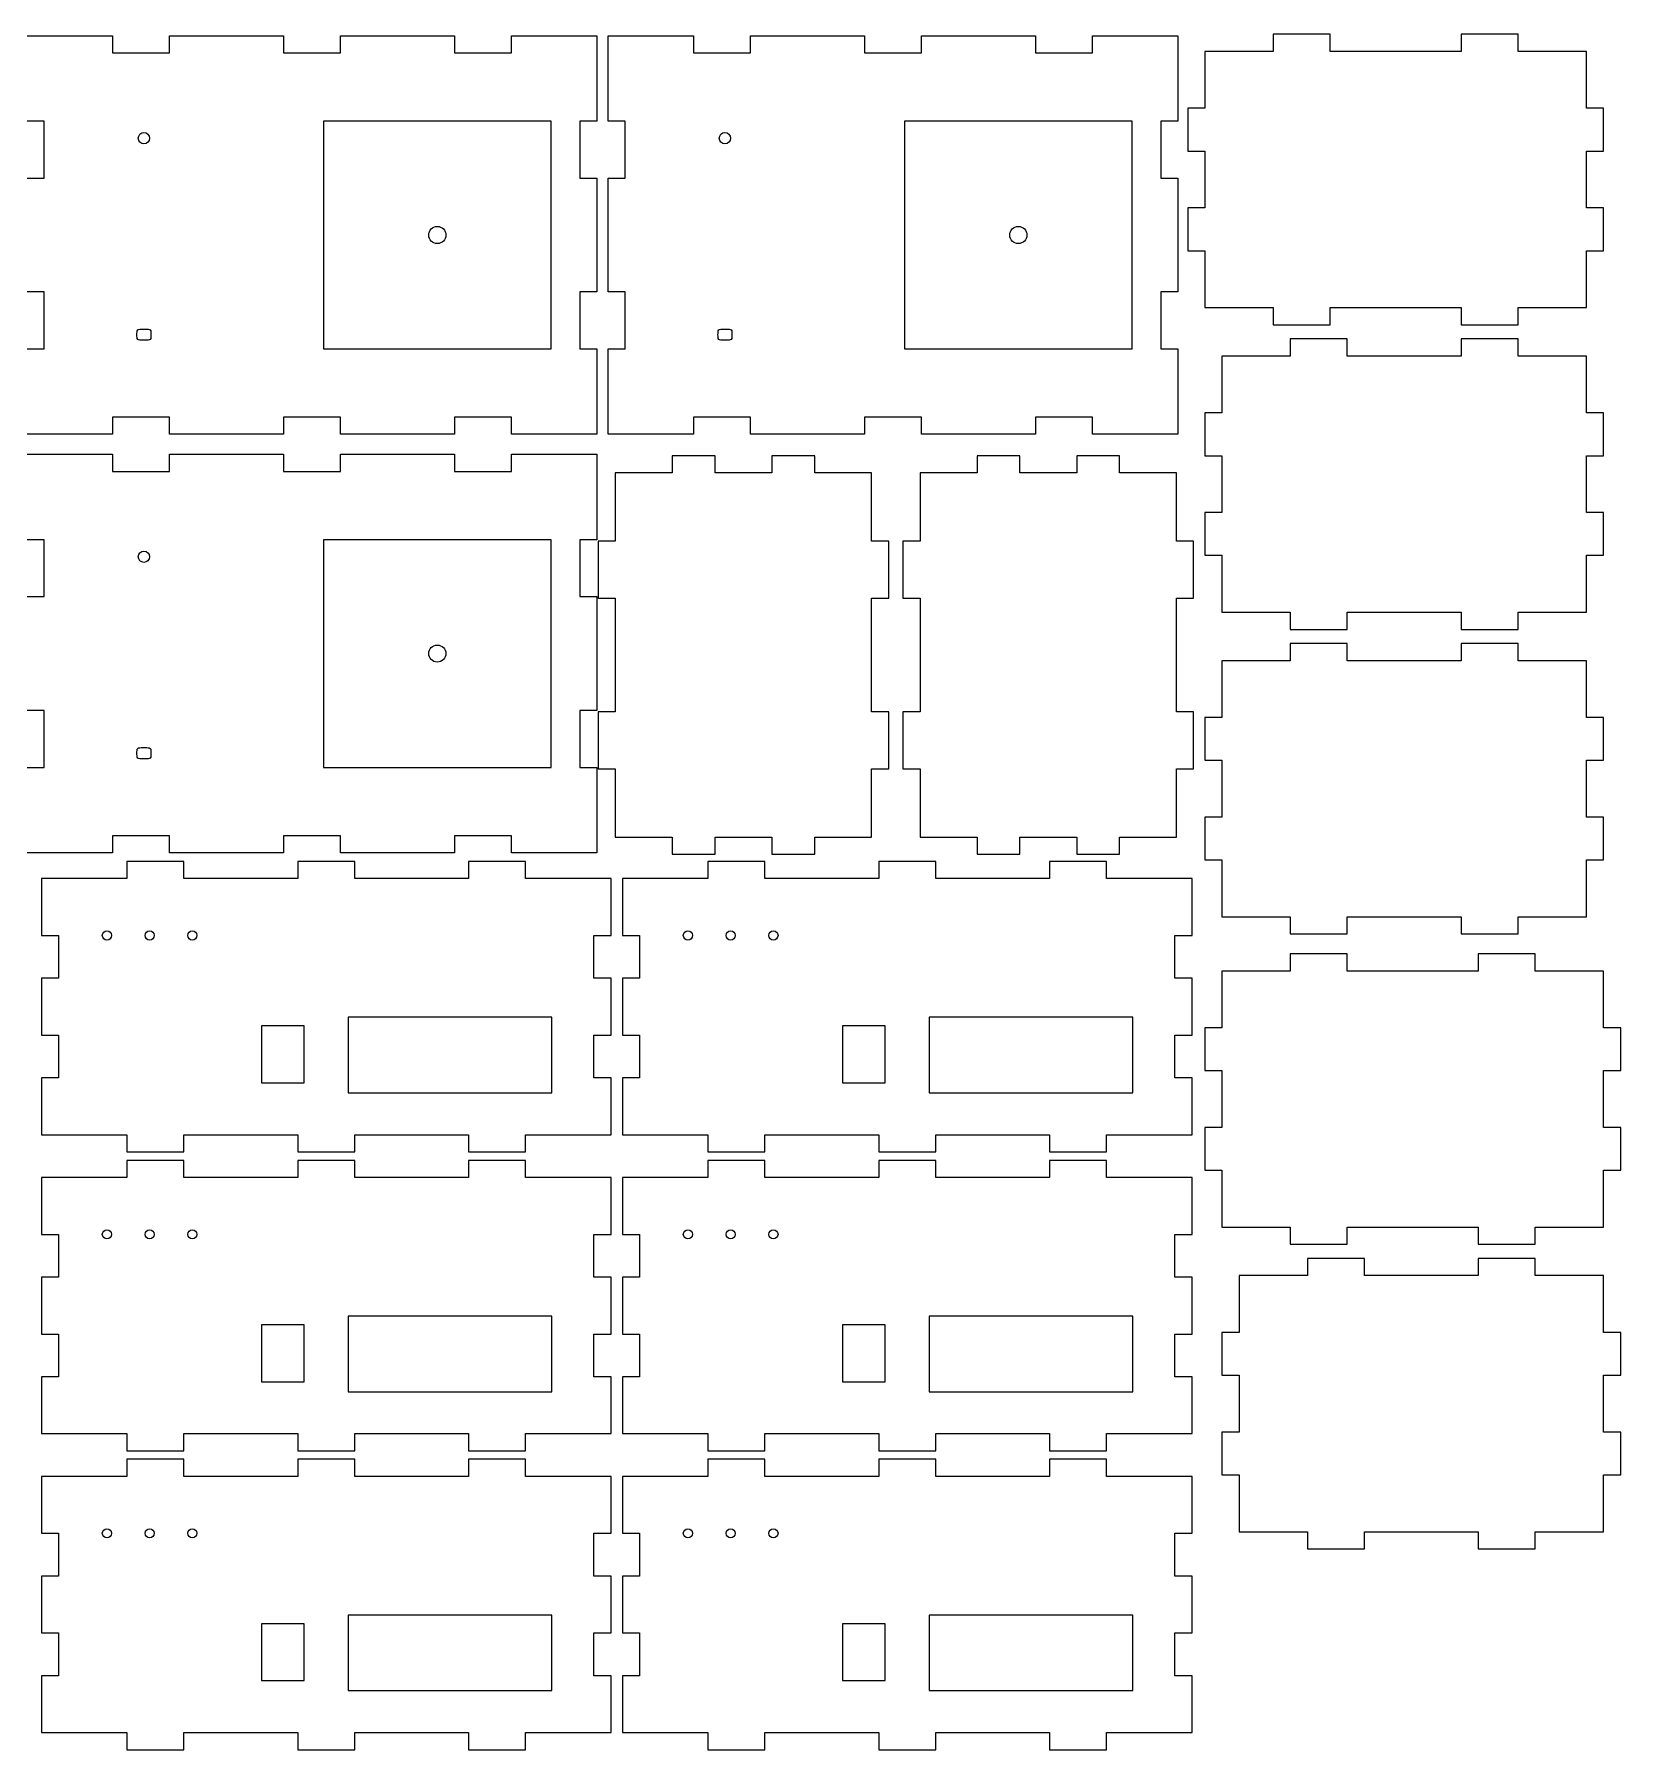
# Model space of a CAD drawing. Header units: millimetres. Extents: x -2315 to 326, y -226 to 400.
# Drawn here: x -1904 to -1346, y -225 to 378 of the extents above; entities that cross this region are included whole.
import ezdxf

# ---------------------------------------------------------------- set-up
doc = ezdxf.new("R2010")
doc.units = ezdxf.units.MM
for name, color, linetype, true_color in [('Default', 18, 'Continuous', 0x000000), ('Layer 01', 12, 'Continuous', 0xc80000), ('Layer 04', 96, 'Continuous', 0x007f00)]:
    doc.layers.add(name, color=color, linetype=linetype, true_color=true_color)

msp = doc.modelspace()

# ---------------------------------------------------------------- linework, layer by layer
at = {"layer": 'Default'}
for points in [[(-1707, 21), (-1707, 26)], [(-1503, 21), (-1503, 26)], [(-1707, -84), (-1707, -79)], [(-1503, -84), (-1503, -79)], [(-1707, -189), (-1707, -184)], [(-1503, -189), (-1503, -184)]]:
    msp.add_lwpolyline(points, dxfattribs=at)
at = {"layer": 'Layer 01'}
for points in [[(-1906, 377), (-1876, 377), (-1876, 371), (-1856, 371), (-1856, 377), (-1816, 377), (-1816, 371), (-1796, 371), (-1796, 377), (-1756, 377), (-1756, 371), (-1736, 371), (-1736, 377), (-1706, 377), (-1706, 347), (-1712, 347), (-1712, 327), (-1706, 327), (-1706, 287), (-1712, 287), (-1712, 267), (-1706, 267), (-1706, 237), (-1736, 237), (-1736, 243), (-1756, 243), (-1756, 237), (-1796, 237), (-1796, 243), (-1816, 243), (-1816, 237), (-1856, 237), (-1856, 243), (-1876, 243), (-1876, 237), (-1906, 237)], [(-1906, 327), (-1900, 327), (-1900, 347), (-1906, 347)], [(-1906, 267), (-1900, 267), (-1900, 287), (-1906, 287)], [(-1906, 230), (-1876, 230), (-1876, 224), (-1856, 224), (-1856, 230), (-1816, 230), (-1816, 224), (-1796, 224), (-1796, 230), (-1756, 230), (-1756, 224), (-1736, 224), (-1736, 230), (-1706, 230), (-1706, 200), (-1712, 200), (-1712, 180), (-1706, 180), (-1706, 140), (-1712, 140), (-1712, 120), (-1706, 120), (-1706, 90), (-1736, 90), (-1736, 96), (-1756, 96), (-1756, 90), (-1796, 90), (-1796, 96), (-1816, 96), (-1816, 90), (-1856, 90), (-1856, 96), (-1876, 96), (-1876, 90), (-1906, 90)], [(-1906, 180), (-1900, 180), (-1900, 200), (-1906, 200)], [(-1906, 120), (-1900, 120), (-1900, 140), (-1906, 140)]]:
    msp.add_lwpolyline(points, dxfattribs=at)
for points in [[(-1672, 377), (-1672, 371), (-1652, 371), (-1652, 377), (-1612, 377), (-1612, 371), (-1592, 371), (-1592, 377), (-1552, 377), (-1552, 371), (-1532, 371), (-1532, 377), (-1502, 377), (-1502, 347), (-1508, 347), (-1508, 327), (-1502, 327), (-1502, 287), (-1508, 287), (-1508, 267), (-1502, 267), (-1502, 237), (-1532, 237), (-1532, 243), (-1552, 243), (-1552, 237), (-1592, 237), (-1592, 243), (-1612, 243), (-1612, 237), (-1652, 237), (-1652, 243), (-1672, 243), (-1672, 237), (-1702, 237), (-1702, 267), (-1696, 267), (-1696, 287), (-1702, 287), (-1702, 327), (-1696, 327), (-1696, 347), (-1702, 347), (-1702, 377)], [(-1358.5, 351.5), (-1358.5, 371.5), (-1382.5, 371.5), (-1382.5, 377.5), (-1402.5, 377.5), (-1402.5, 371.5), (-1448.5, 371.5), (-1448.5, 377.5), (-1468.5, 377.5), (-1468.5, 371.5), (-1492.5, 371.5), (-1492.5, 351.5), (-1498.5, 351.5), (-1498.5, 336.5), (-1492.5, 336.5), (-1492.5, 316.5), (-1498.5, 316.5), (-1498.5, 301.5), (-1492.5, 301.5), (-1492.5, 281.5), (-1468.5, 281.5), (-1468.5, 275.5), (-1448.5, 275.5), (-1448.5, 281.5), (-1402.5, 281.5), (-1402.5, 275.5), (-1382.5, 275.5), (-1382.5, 281.5), (-1358.5, 281.5), (-1358.5, 301.5), (-1352.5, 301.5), (-1352.5, 316.5), (-1358.5, 316.5), (-1358.5, 336.5), (-1352.5, 336.5), (-1352.5, 351.5)], [(-1358.5, 244.5), (-1358.5, 264.5), (-1382.5, 264.5), (-1382.5, 270.5), (-1402.5, 270.5), (-1402.5, 264.5), (-1442.5, 264.5), (-1442.5, 270.5), (-1462.5, 270.5), (-1462.5, 264.5), (-1486.5, 264.5), (-1486.5, 244.5), (-1492.5, 244.5), (-1492.5, 229.5), (-1486.5, 229.5), (-1486.5, 209.5), (-1492.5, 209.5), (-1492.5, 194.5), (-1486.5, 194.5), (-1486.5, 174.5), (-1462.5, 174.5), (-1462.5, 168.5), (-1442.5, 168.5), (-1442.5, 174.5), (-1402.5, 174.5), (-1402.5, 168.5), (-1382.5, 168.5), (-1382.5, 174.5), (-1358.5, 174.5), (-1358.5, 194.5), (-1352.5, 194.5), (-1352.5, 209.5), (-1358.5, 209.5), (-1358.5, 229.5), (-1352.5, 229.5), (-1352.5, 244.5)], [(-1679.5, 223.5), (-1699.5, 223.5), (-1699.5, 199.5), (-1705.5, 199.5), (-1705.5, 179.5), (-1699.5, 179.5), (-1699.5, 139.5), (-1705.5, 139.5), (-1705.5, 119.5), (-1699.5, 119.5), (-1699.5, 95.5), (-1679.5, 95.5), (-1679.5, 89.5), (-1664.5, 89.5), (-1664.5, 95.5), (-1644.5, 95.5), (-1644.5, 89.5), (-1629.5, 89.5), (-1629.5, 95.5), (-1609.5, 95.5), (-1609.5, 119.5), (-1603.5, 119.5), (-1603.5, 139.5), (-1609.5, 139.5), (-1609.5, 179.5), (-1603.5, 179.5), (-1603.5, 199.5), (-1609.5, 199.5), (-1609.5, 223.5), (-1629.5, 223.5), (-1629.5, 229.5), (-1644.5, 229.5), (-1644.5, 223.5), (-1664.5, 223.5), (-1664.5, 229.5), (-1679.5, 229.5)], [(-1572.5, 223.5), (-1592.5, 223.5), (-1592.5, 199.5), (-1598.5, 199.5), (-1598.5, 179.5), (-1592.5, 179.5), (-1592.5, 139.5), (-1598.5, 139.5), (-1598.5, 119.5), (-1592.5, 119.5), (-1592.5, 95.5), (-1572.5, 95.5), (-1572.5, 89.5), (-1557.5, 89.5), (-1557.5, 95.5), (-1537.5, 95.5), (-1537.5, 89.5), (-1522.5, 89.5), (-1522.5, 95.5), (-1502.5, 95.5), (-1502.5, 119.5), (-1496.5, 119.5), (-1496.5, 139.5), (-1502.5, 139.5), (-1502.5, 179.5), (-1496.5, 179.5), (-1496.5, 199.5), (-1502.5, 199.5), (-1502.5, 223.5), (-1522.5, 223.5), (-1522.5, 229.5), (-1537.5, 229.5), (-1537.5, 223.5), (-1557.5, 223.5), (-1557.5, 229.5), (-1572.5, 229.5)], [(-1358.5, 137.5), (-1358.5, 157.5), (-1382.5, 157.5), (-1382.5, 163.5), (-1402.5, 163.5), (-1402.5, 157.5), (-1442.5, 157.5), (-1442.5, 163.5), (-1462.5, 163.5), (-1462.5, 157.5), (-1486.5, 157.5), (-1486.5, 137.5), (-1492.5, 137.5), (-1492.5, 122.5), (-1486.5, 122.5), (-1486.5, 102.5), (-1492.5, 102.5), (-1492.5, 87.5), (-1486.5, 87.5), (-1486.5, 67.5), (-1462.5, 67.5), (-1462.5, 61.5), (-1442.5, 61.5), (-1442.5, 67.5), (-1402.5, 67.5), (-1402.5, 61.5), (-1382.5, 61.5), (-1382.5, 67.5), (-1358.5, 67.5), (-1358.5, 87.5), (-1352.5, 87.5), (-1352.5, 102.5), (-1358.5, 102.5), (-1358.5, 122.5), (-1352.5, 122.5), (-1352.5, 137.5)], [(-1701, 11), (-1707, 11), (-1707, 26), (-1701, 26), (-1701, 46), (-1707, 46), (-1707, 61), (-1701, 61), (-1701, 81), (-1731, 81), (-1731, 87), (-1751, 87), (-1751, 81), (-1791, 81), (-1791, 87), (-1811, 87), (-1811, 81), (-1851, 81), (-1851, 87), (-1871, 87), (-1871, 81), (-1901, 81), (-1901, 61), (-1895, 61), (-1895, 46), (-1901, 46), (-1901, 26), (-1895, 26), (-1895, 11), (-1901, 11), (-1901, -9), (-1871, -9), (-1871, -15), (-1851, -15), (-1851, -9), (-1811, -9), (-1811, -15), (-1791, -15), (-1791, -9), (-1751, -9), (-1751, -15), (-1731, -15), (-1731, -9), (-1701, -9)], [(-1497, 11), (-1503, 11), (-1503, 26), (-1497, 26), (-1497, 46), (-1503, 46), (-1503, 61), (-1497, 61), (-1497, 81), (-1527, 81), (-1527, 87), (-1547, 87), (-1547, 81), (-1587, 81), (-1587, 87), (-1607, 87), (-1607, 81), (-1647, 81), (-1647, 87), (-1667, 87), (-1667, 81), (-1697, 81), (-1697, 61), (-1691, 61), (-1691, 46), (-1697, 46), (-1697, 26), (-1691, 26), (-1691, 11), (-1697, 11), (-1697, -9), (-1667, -9), (-1667, -15), (-1647, -15), (-1647, -9), (-1607, -9), (-1607, -15), (-1587, -15), (-1587, -9), (-1547, -9), (-1547, -15), (-1527, -15), (-1527, -9), (-1497, -9)], [(-1352.5, 28.5), (-1352.5, 48.5), (-1376.5, 48.5), (-1376.5, 54.5), (-1396.5, 54.5), (-1396.5, 48.5), (-1442.5, 48.5), (-1442.5, 54.5), (-1462.5, 54.5), (-1462.5, 48.5), (-1486.5, 48.5), (-1486.5, 28.5), (-1492.5, 28.5), (-1492.5, 13.5), (-1486.5, 13.5), (-1486.5, -6.5), (-1492.5, -6.5), (-1492.5, -21.5), (-1486.5, -21.5), (-1486.5, -41.5), (-1462.5, -41.5), (-1462.5, -47.5), (-1442.5, -47.5), (-1442.5, -41.5), (-1396.5, -41.5), (-1396.5, -47.5), (-1376.5, -47.5), (-1376.5, -41.5), (-1352.5, -41.5), (-1352.5, -21.5), (-1346.5, -21.5), (-1346.5, -6.5), (-1352.5, -6.5), (-1352.5, 13.5), (-1346.5, 13.5), (-1346.5, 28.5)], [(-1793.25, 5.75), (-1721.75, 5.75), (-1721.75, 32.25), (-1793.25, 32.25)], [(-1589.25, 5.75), (-1517.75, 5.75), (-1517.75, 32.25), (-1589.25, 32.25)], [(-1823.75, 9.25), (-1808.75, 9.25), (-1808.75, 29.25), (-1823.75, 29.25)], [(-1619.75, 9.25), (-1604.75, 9.25), (-1604.75, 29.25), (-1619.75, 29.25)], [(-1701, -94), (-1707, -94), (-1707, -79), (-1701, -79), (-1701, -59), (-1707, -59), (-1707, -44), (-1701, -44), (-1701, -24), (-1731, -24), (-1731, -18), (-1751, -18), (-1751, -24), (-1791, -24), (-1791, -18), (-1811, -18), (-1811, -24), (-1851, -24), (-1851, -18), (-1871, -18), (-1871, -24), (-1901, -24), (-1901, -44), (-1895, -44), (-1895, -59), (-1901, -59), (-1901, -79), (-1895, -79), (-1895, -94), (-1901, -94), (-1901, -114), (-1871, -114), (-1871, -120), (-1851, -120), (-1851, -114), (-1811, -114), (-1811, -120), (-1791, -120), (-1791, -114), (-1751, -114), (-1751, -120), (-1731, -120), (-1731, -114), (-1701, -114)], [(-1497, -94), (-1503, -94), (-1503, -79), (-1497, -79), (-1497, -59), (-1503, -59), (-1503, -44), (-1497, -44), (-1497, -24), (-1527, -24), (-1527, -18), (-1547, -18), (-1547, -24), (-1587, -24), (-1587, -18), (-1607, -18), (-1607, -24), (-1647, -24), (-1647, -18), (-1667, -18), (-1667, -24), (-1697, -24), (-1697, -44), (-1691, -44), (-1691, -59), (-1697, -59), (-1697, -79), (-1691, -79), (-1691, -94), (-1697, -94), (-1697, -114), (-1667, -114), (-1667, -120), (-1647, -120), (-1647, -114), (-1607, -114), (-1607, -120), (-1587, -120), (-1587, -114), (-1547, -114), (-1547, -120), (-1527, -120), (-1527, -114), (-1497, -114)], [(-1352.5, -78.5), (-1352.5, -58.5), (-1376.5, -58.5), (-1376.5, -52.5), (-1396.5, -52.5), (-1396.5, -58.5), (-1436.5, -58.5), (-1436.5, -52.5), (-1456.5, -52.5), (-1456.5, -58.5), (-1480.5, -58.5), (-1480.5, -78.5), (-1486.5, -78.5), (-1486.5, -93.5), (-1480.5, -93.5), (-1480.5, -113.5), (-1486.5, -113.5), (-1486.5, -128.5), (-1480.5, -128.5), (-1480.5, -148.5), (-1456.5, -148.5), (-1456.5, -154.5), (-1436.5, -154.5), (-1436.5, -148.5), (-1396.5, -148.5), (-1396.5, -154.5), (-1376.5, -154.5), (-1376.5, -148.5), (-1352.5, -148.5), (-1352.5, -128.5), (-1346.5, -128.5), (-1346.5, -113.5), (-1352.5, -113.5), (-1352.5, -93.5), (-1346.5, -93.5), (-1346.5, -78.5)], [(-1823.75, -95.75), (-1808.75, -95.75), (-1808.75, -75.75), (-1823.75, -75.75)], [(-1793.25, -99.25), (-1721.75, -99.25), (-1721.75, -72.75), (-1793.25, -72.75)], [(-1619.75, -95.75), (-1604.75, -95.75), (-1604.75, -75.75), (-1619.75, -75.75)], [(-1589.25, -99.25), (-1517.75, -99.25), (-1517.75, -72.75), (-1589.25, -72.75)], [(-1701, -199), (-1707, -199), (-1707, -184), (-1701, -184), (-1701, -164), (-1707, -164), (-1707, -149), (-1701, -149), (-1701, -129), (-1731, -129), (-1731, -123), (-1751, -123), (-1751, -129), (-1791, -129), (-1791, -123), (-1811, -123), (-1811, -129), (-1851, -129), (-1851, -123), (-1871, -123), (-1871, -129), (-1901, -129), (-1901, -149), (-1895, -149), (-1895, -164), (-1901, -164), (-1901, -184), (-1895, -184), (-1895, -199), (-1901, -199), (-1901, -219), (-1871, -219), (-1871, -225), (-1851, -225), (-1851, -219), (-1811, -219), (-1811, -225), (-1791, -225), (-1791, -219), (-1751, -219), (-1751, -225), (-1731, -225), (-1731, -219), (-1701, -219)], [(-1497, -199), (-1503, -199), (-1503, -184), (-1497, -184), (-1497, -164), (-1503, -164), (-1503, -149), (-1497, -149), (-1497, -129), (-1527, -129), (-1527, -123), (-1547, -123), (-1547, -129), (-1587, -129), (-1587, -123), (-1607, -123), (-1607, -129), (-1647, -129), (-1647, -123), (-1667, -123), (-1667, -129), (-1697, -129), (-1697, -149), (-1691, -149), (-1691, -164), (-1697, -164), (-1697, -184), (-1691, -184), (-1691, -199), (-1697, -199), (-1697, -219), (-1667, -219), (-1667, -225), (-1647, -225), (-1647, -219), (-1607, -219), (-1607, -225), (-1587, -225), (-1587, -219), (-1547, -219), (-1547, -225), (-1527, -225), (-1527, -219), (-1497, -219)], [(-1823.75, -200.75), (-1808.75, -200.75), (-1808.75, -180.75), (-1823.75, -180.75)], [(-1793.25, -204.25), (-1721.75, -204.25), (-1721.75, -177.75), (-1793.25, -177.75)], [(-1619.75, -200.75), (-1604.75, -200.75), (-1604.75, -180.75), (-1619.75, -180.75)], [(-1589.25, -204.25), (-1517.75, -204.25), (-1517.75, -177.75), (-1589.25, -177.75)]]:
    msp.add_lwpolyline(points, close=True, dxfattribs=at)
for centre, radius in [((-1865, 341), 2), ((-1661, 341), 2), ((-1762, 307), 3), ((-1558, 307), 3), ((-1865, 194), 2), ((-1762, 160), 3), ((-1878, 61), 1.62), ((-1863, 61), 1.62), ((-1848, 61), 1.62), ((-1674, 61), 1.62), ((-1659, 61), 1.62), ((-1644, 61), 1.62), ((-1878, -44), 1.62), ((-1863, -44), 1.62), ((-1848, -44), 1.62), ((-1674, -44), 1.62), ((-1659, -44), 1.62), ((-1644, -44), 1.62), ((-1878, -149), 1.62), ((-1863, -149), 1.62), ((-1848, -149), 1.62), ((-1674, -149), 1.62), ((-1659, -149), 1.62), ((-1644, -149), 1.62)]:
    msp.add_circle(centre, radius, dxfattribs=at)
for points in [[(-1866.47, 273.93), (-1866.77, 273.9), (-1867.3, 273.8), (-1867.45, 273), (-1867.45, 272), (-1867.45, 271), (-1867.3, 270.2), (-1866.5, 270.05), (-1865.5, 270.05), (-1864.5, 270.05), (-1863.5, 270.05), (-1862.7, 270.2), (-1862.55, 271), (-1862.55, 272), (-1862.55, 273), (-1862.7, 273.8), (-1863.5, 273.95), (-1864.5, 273.95), (-1865.5, 273.95), (-1866.17, 273.95), (-1866.47, 273.93)], [(-1662.47, 273.93), (-1662.77, 273.9), (-1663.3, 273.8), (-1663.45, 273), (-1663.45, 272), (-1663.45, 271), (-1663.3, 270.2), (-1662.5, 270.05), (-1661.5, 270.05), (-1660.5, 270.05), (-1659.5, 270.05), (-1658.7, 270.2), (-1658.55, 271), (-1658.55, 272), (-1658.55, 273), (-1658.7, 273.8), (-1659.5, 273.95), (-1660.5, 273.95), (-1661.5, 273.95), (-1662.17, 273.95), (-1662.47, 273.93)], [(-1866.47, 126.92), (-1866.77, 126.9), (-1867.3, 126.8), (-1867.45, 126), (-1867.45, 125), (-1867.45, 124), (-1867.3, 123.2), (-1866.5, 123.05), (-1865.5, 123.05), (-1864.5, 123.05), (-1863.5, 123.05), (-1862.7, 123.2), (-1862.55, 124), (-1862.55, 125), (-1862.55, 126), (-1862.7, 126.8), (-1863.5, 126.95), (-1864.5, 126.95), (-1865.5, 126.95), (-1866.17, 126.95), (-1866.47, 126.92)]]:
    msp.add_open_spline(points, degree=3, dxfattribs=at)
at = {"layer": 'Layer 04'}
for points in [[(-1802, 267), (-1722, 267), (-1722, 347), (-1802, 347)], [(-1598, 267), (-1518, 267), (-1518, 347), (-1598, 347)], [(-1802, 120), (-1722, 120), (-1722, 200), (-1802, 200)]]:
    msp.add_lwpolyline(points, close=True, dxfattribs=at)

doc.saveas('drawing.dxf')
